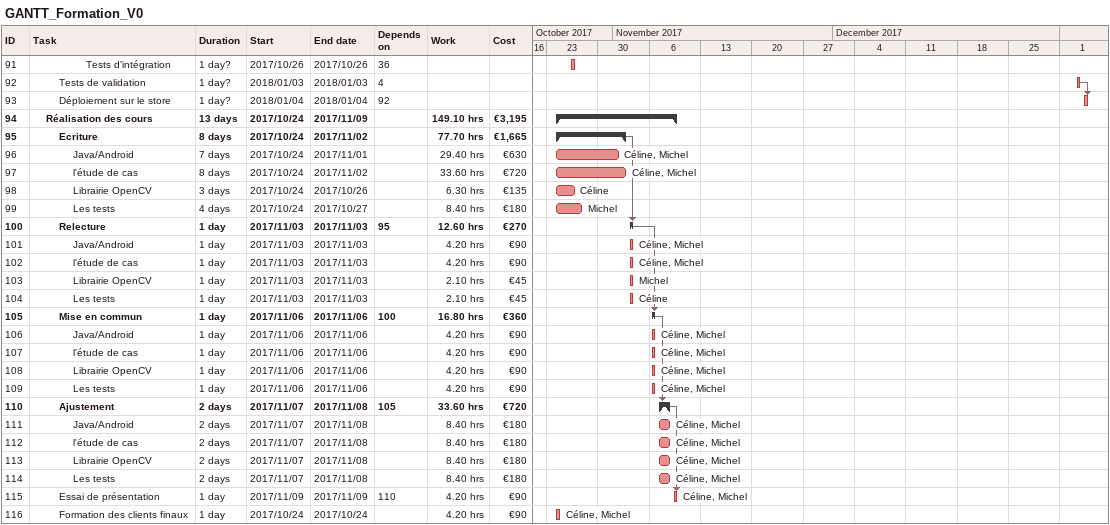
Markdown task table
GANTT_Formation_V0

| ID | Level | Task | Duration | Start | Finish | Predecessors | Resources | Work (h) | Cost (€) |
|---|---|---|---|---|---|---|---|---|---|
| 91 | 5 | Tests d'intégration | 1d? | 2017-10-26 | 2017-10-26 | 36 |  |  |  |
| 92 | 3 | Tests de validation | 1d? | 2018-01-03 | 2018-01-03 | 4 |  |  |  |
| 93 | 3 | Déploiement sur le store | 1d? | 2018-01-04 | 2018-01-04 | 92 |  |  |  |
| 94 | 2 | **Réalisation des cours** | 13d | 2017-10-24 | 2017-11-09 |  |  | 149.10 | 3195 |
| 95 | 3 | **Ecriture** | 8d | 2017-10-24 | 2017-11-02 |  |  | 77.70 | 1665 |
| 96 | 4 | Java/Android | 7d | 2017-10-24 | 2017-11-01 |  | Céline, Michel | 29.40 | 630 |
| 97 | 4 | l'étude de cas | 8d | 2017-10-24 | 2017-11-02 |  | Céline, Michel | 33.60 | 720 |
| 98 | 4 | Librairie OpenCV | 3d | 2017-10-24 | 2017-10-26 |  | Céline | 6.30 | 135 |
| 99 | 4 | Les tests | 4d | 2017-10-24 | 2017-10-27 |  | Michel | 8.40 | 180 |
| 100 | 3 | **Relecture** | 1d | 2017-11-03 | 2017-11-03 | 95 |  | 12.60 | 270 |
| 101 | 4 | Java/Android | 1d | 2017-11-03 | 2017-11-03 |  | Céline, Michel | 4.20 | 90 |
| 102 | 4 | l'étude de cas | 1d | 2017-11-03 | 2017-11-03 |  | Céline, Michel | 4.20 | 90 |
| 103 | 4 | Librairie OpenCV | 1d | 2017-11-03 | 2017-11-03 |  | Michel | 2.10 | 45 |
| 104 | 4 | Les tests | 1d | 2017-11-03 | 2017-11-03 |  | Céline | 2.10 | 45 |
| 105 | 3 | **Mise en commun** | 1d | 2017-11-06 | 2017-11-06 | 100 |  | 16.80 | 360 |
| 106 | 4 | Java/Android | 1d | 2017-11-06 | 2017-11-06 |  | Céline, Michel | 4.20 | 90 |
| 107 | 4 | l'étude de cas | 1d | 2017-11-06 | 2017-11-06 |  | Céline, Michel | 4.20 | 90 |
| 108 | 4 | Librairie OpenCV | 1d | 2017-11-06 | 2017-11-06 |  | Céline, Michel | 4.20 | 90 |
| 109 | 4 | Les tests | 1d | 2017-11-06 | 2017-11-06 |  | Céline, Michel | 4.20 | 90 |
| 110 | 3 | **Ajustement** | 2d | 2017-11-07 | 2017-11-08 | 105 |  | 33.60 | 720 |
| 111 | 4 | Java/Android | 2d | 2017-11-07 | 2017-11-08 |  | Céline, Michel | 8.40 | 180 |
| 112 | 4 | l'étude de cas | 2d | 2017-11-07 | 2017-11-08 |  | Céline, Michel | 8.40 | 180 |
| 113 | 4 | Librairie OpenCV | 2d | 2017-11-07 | 2017-11-08 |  | Céline, Michel | 8.40 | 180 |
| 114 | 4 | Les tests | 2d | 2017-11-07 | 2017-11-08 |  | Céline, Michel | 8.40 | 180 |
| 115 | 3 | Essai de présentation | 1d | 2017-11-09 | 2017-11-09 | 110 | Céline, Michel | 4.20 | 90 |
| 116 | 3 | Formation des clients finaux | 1d | 2017-10-24 | 2017-10-24 |  | Céline, Michel | 4.20 | 90 |
